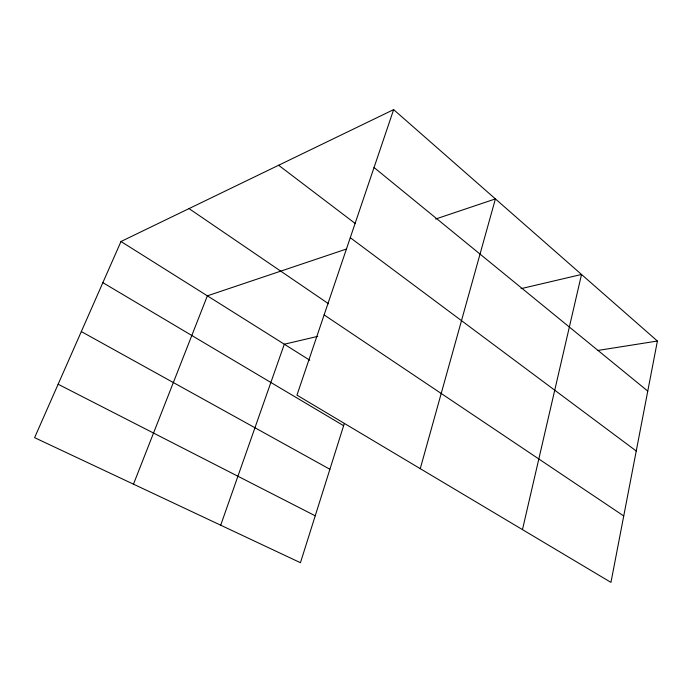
<?xml version="1.0" encoding="UTF-8"?>
<svg xmlns="http://www.w3.org/2000/svg" width="692" height="692" viewBox="0 0 692 692"><rect width="100%" height="100%" fill="white"/><g stroke="black" fill="none" stroke-linecap="round" stroke-linejoin="round"><path stroke-width="1.04" d="M657.4 341.035L610.958 582.379L296.954 395.141L393.644 109.621L657.4 341.035L598.052 350.42M522.469 529.614L581.522 274.464L521.024 288.659M420.26 468.666L495.411 198.915L435.614 219.035M344.27 423.651L300.449 562.708L34.6 437.664L120.988 241.508L393.644 109.621M220.705 525.202L284.308 344.218L317.766 336.364M133.478 484.166L207.366 295.83L346.554 248.999M58.128 384.233L315.223 515.808M81.319 331.58L329.894 469.262M102.866 282.656L343.621 425.692M120.988 241.508L309.774 360.229M324.124 314.912L623.743 515.955M189.02 208.595L328.579 303.779M350.273 237.685L636.242 451.002M278.625 165.258L355.186 223.455M374.043 167.507L647.764 391.092"/></g></svg>
